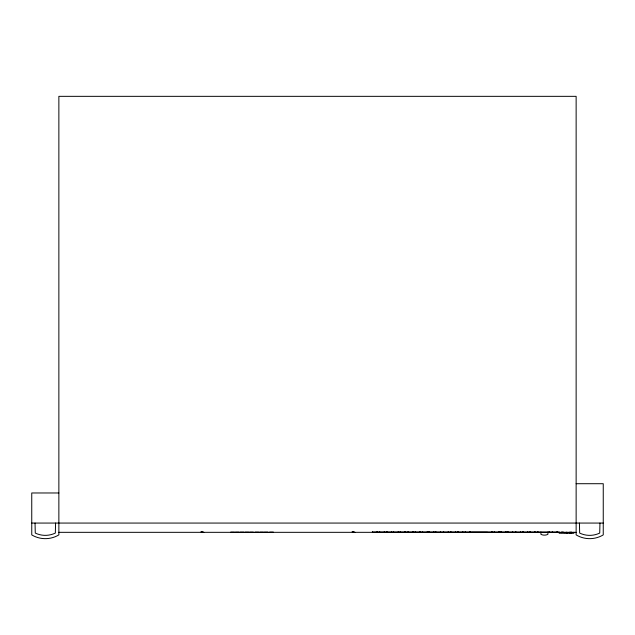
<?xml version="1.0" encoding="UTF-8"?>
<svg xmlns="http://www.w3.org/2000/svg" width="635" height="635" viewBox="0 0 635 635"><rect width="100%" height="100%" fill="white"/><g stroke="black" fill="none" stroke-linecap="round" stroke-linejoin="round"><path stroke-width="0.95" d="M576.135 483.711L603.25 483.711L603.25 534.9A26.337 26.337 0 0 1 576.135 534.9L576.135 96.337L58.864 96.337L58.864 534.9A26.337 26.337 0 0 1 31.75 534.9L31.75 492.974L58.864 492.974M31.75 523.065L603.25 523.065M230.751 532.098L234.513 532.098M235.418 532.098L239.173 532.098M240.189 532.098L243.951 532.098M244.991 532.098L248.745 532.098M249.634 532.098L253.397 532.098M254.937 532.098L258.699 532.098M259.715 532.098L263.477 532.098M264.303 532.098L268.057 532.098M269.581 532.098L273.336 532.098M559.284 532.059L372.404 531.979A2.413 1.254 0 0 1 372.483 531.654M561.491 532.098L563.396 532.098M58.864 532.328L576.135 532.328M599.956 523.065L599.726 533.067A23.043 23.043 0 0 1 579.66 533.067L579.422 523.065M573.984 532.328L573.984 533.043L567.357 533.043L567.357 532.328M573.175 532.328L573.175 533.043M571.897 532.328L571.897 533.043M571.77 532.328L571.77 533.043M571.595 532.328L571.643 533.043M571.492 532.328L571.468 533.043M571.365 532.328L571.325 533.043M571.19 532.328L571.222 533.043M571.056 532.328L571.087 533.043M570.952 533.043L570.952 532.328L570.809 533.043M570.674 532.328L570.674 533.043M570.555 532.328L570.555 533.043L570.397 532.328M570.278 532.328L570.278 533.043M570.159 532.328L570.254 533.043M570.119 533.043L570.024 532.328L569.881 533.043M569.841 532.328L569.746 533.043L569.698 532.328M569.571 532.328L569.571 533.043M569.452 532.328L569.452 533.043M568.166 532.328L568.166 533.043M566.952 533.043L566.904 532.328L566.991 533.043L562.348 533.043L562.348 532.328M566.73 532.328L566.785 533.043M566.69 532.328L566.69 533.043M566.523 532.328L566.515 533.043M566.364 532.328L566.42 533.043M565.674 532.328L565.674 533.043M564.444 532.328L564.444 533.043M563.158 532.328L563.166 533.043M561.943 532.328L561.943 533.043L559.038 533.043L559.038 532.328M561.134 532.328L561.134 533.043M559.848 532.328L559.848 533.043M557.173 532.098L557.205 531.979A2.413 1.254 0 0 0 557.125 531.654M547.91 532.059L547.91 534.345A7.961 7.961 0 0 1 540.925 534.345L540.925 532.059M530.098 532.098L530.074 531.979A2.413 1.254 0 0 1 530.154 531.654M527.661 532.098L527.693 531.979A2.413 1.254 0 0 0 527.606 531.654M520.486 532.098L520.51 531.979A2.413 1.254 0 0 0 520.43 531.654M515.715 532.098L515.683 531.979A2.413 1.254 0 0 1 515.763 531.654M507.849 532.098L507.817 531.979A2.413 1.254 0 0 1 507.897 531.654M505.873 532.098L505.897 531.979A2.413 1.254 0 0 0 505.817 531.654M501.094 532.098L501.071 531.979A2.413 1.254 0 0 1 501.15 531.654M499.118 532.098L499.15 531.979A2.413 1.254 0 0 0 499.07 531.654M491.903 532.098L491.934 531.979A2.413 1.254 0 0 0 491.855 531.654M487.577 532.328L471.472 532.328M470.114 532.098L470.146 531.979A2.413 1.254 0 0 0 470.067 531.654M465.344 532.098L465.312 531.979A2.413 1.254 0 0 1 465.399 531.654M462.732 532.098L462.764 531.979A2.413 1.254 0 0 0 462.685 531.654M457.962 532.098L457.93 531.979A2.413 1.254 0 0 1 458.018 531.654M450.755 532.098L450.723 531.979A2.413 1.254 0 0 1 450.802 531.654M448.342 532.098L448.373 531.979A2.413 1.254 0 0 0 448.294 531.654M440.484 532.098L440.507 531.979A2.413 1.254 0 0 0 440.428 531.654M435.705 532.098L435.681 531.979A2.413 1.254 0 0 1 435.761 531.654M433.729 532.098L433.761 531.979A2.413 1.254 0 0 0 433.681 531.654M428.958 532.098L428.927 531.979A2.413 1.254 0 0 1 429.014 531.654M427.331 532.098L427.363 531.979A2.413 1.254 0 0 0 427.284 531.654M420.124 532.098L420.156 531.979A2.413 1.254 0 0 0 420.068 531.654M408.178 532.098L408.146 531.979A2.413 1.254 0 0 1 408.226 531.654M405.082 532.098L405.114 531.979A2.413 1.254 0 0 0 405.027 531.654M393.557 532.098L393.533 531.979A2.413 1.254 0 0 1 393.613 531.654M391.597 532.098L391.62 531.979A2.413 1.254 0 0 0 391.541 531.654M384.381 532.098L384.413 531.979A2.413 1.254 0 0 0 384.326 531.654M379.611 532.098L379.579 531.979A2.413 1.254 0 0 1 379.659 531.654M55.578 523.065L55.34 533.067A23.043 23.043 0 0 1 35.274 533.067L35.044 523.065M552.458 531.884A2.413 1.254 0 0 0 552.371 532.209L552.371 531.979A2.413 1.254 0 0 1 552.458 531.654M557.125 531.884A2.413 1.254 0 0 1 557.205 532.209M549.259 531.884A2.413 1.254 0 0 1 549.338 532.209L549.338 531.979A2.413 1.254 0 0 0 549.259 531.654M537.845 531.884A2.413 1.254 0 0 0 537.758 532.209L537.758 531.979A2.413 1.254 0 0 1 537.845 531.654M530.074 532.209A2.413 1.254 0 0 1 530.154 531.884M534.821 531.884A2.413 1.254 0 0 1 534.9 532.209L534.9 531.979A2.413 1.254 0 0 0 534.821 531.654M522.938 531.884A2.413 1.254 0 0 0 522.859 532.209L522.859 531.979A2.413 1.254 0 0 1 522.938 531.654M527.606 531.884A2.413 1.254 0 0 1 527.693 532.209M515.683 532.209A2.413 1.254 0 0 1 515.763 531.884M520.43 531.884A2.413 1.254 0 0 1 520.51 532.209M507.817 532.209A2.413 1.254 0 0 1 507.897 531.884M512.564 531.884A2.413 1.254 0 0 1 512.651 532.209L512.651 531.979A2.413 1.254 0 0 0 512.564 531.654M501.071 532.209A2.413 1.254 0 0 1 501.15 531.884M505.817 531.884A2.413 1.254 0 0 1 505.897 532.209M494.403 531.884A2.413 1.254 0 0 0 494.316 532.209L494.316 531.979A2.413 1.254 0 0 1 494.403 531.654M499.07 531.884A2.413 1.254 0 0 1 499.15 532.209M491.855 531.884A2.413 1.254 0 0 1 491.934 532.209M465.312 532.209A2.413 1.254 0 0 1 465.399 531.884M470.067 531.884A2.413 1.254 0 0 1 470.146 532.209M457.93 532.209A2.413 1.254 0 0 1 458.018 531.884M462.685 531.884A2.413 1.254 0 0 1 462.764 532.209M450.723 532.209A2.413 1.254 0 0 1 450.802 531.884M455.47 531.884A2.413 1.254 0 0 1 455.549 532.209L455.549 531.979A2.413 1.254 0 0 0 455.47 531.654M443.627 531.884A2.413 1.254 0 0 0 443.54 532.209L443.54 531.979A2.413 1.254 0 0 1 443.627 531.654M448.294 531.884A2.413 1.254 0 0 1 448.373 532.209M435.681 532.209A2.413 1.254 0 0 1 435.761 531.884M440.428 531.884A2.413 1.254 0 0 1 440.507 532.209M428.927 532.209A2.413 1.254 0 0 1 429.014 531.884M433.681 531.884A2.413 1.254 0 0 1 433.761 532.209M422.616 531.884A2.413 1.254 0 0 0 422.537 532.209L422.537 531.979A2.413 1.254 0 0 1 422.616 531.654M427.284 531.884A2.413 1.254 0 0 1 427.363 532.209M415.401 531.884A2.413 1.254 0 0 0 415.322 532.209L415.322 531.979A2.413 1.254 0 0 1 415.401 531.654M420.068 531.884A2.413 1.254 0 0 1 420.156 532.209M408.146 532.209A2.413 1.254 0 0 1 408.226 531.884M412.893 531.884A2.413 1.254 0 0 1 412.972 532.209L412.972 531.979A2.413 1.254 0 0 0 412.893 531.654M400.36 531.884A2.413 1.254 0 0 0 400.28 532.209L400.28 531.979A2.413 1.254 0 0 1 400.36 531.654M405.027 531.884A2.413 1.254 0 0 1 405.114 532.209M393.533 532.209A2.413 1.254 0 0 1 393.613 531.884M398.28 531.884A2.413 1.254 0 0 1 398.359 532.209L398.359 531.979A2.413 1.254 0 0 0 398.28 531.654M386.874 531.884A2.413 1.254 0 0 0 386.794 532.209L386.794 531.979A2.413 1.254 0 0 1 386.874 531.654M391.541 531.884A2.413 1.254 0 0 1 391.62 532.209M379.579 532.209A2.413 1.254 0 0 1 379.659 531.884M384.326 531.884A2.413 1.254 0 0 1 384.413 532.209M372.404 532.209A2.413 1.254 0 0 1 372.483 531.884M377.15 531.884A2.413 1.254 0 0 1 377.23 532.209L377.23 531.979A2.413 1.254 0 0 0 377.15 531.654M354.854 532.328L352.084 531.789A525.137 525.137 0 0 1 354.854 532.328M203.724 532.328L200.954 531.789A525.137 525.137 0 0 1 203.724 532.328"/></g></svg>
